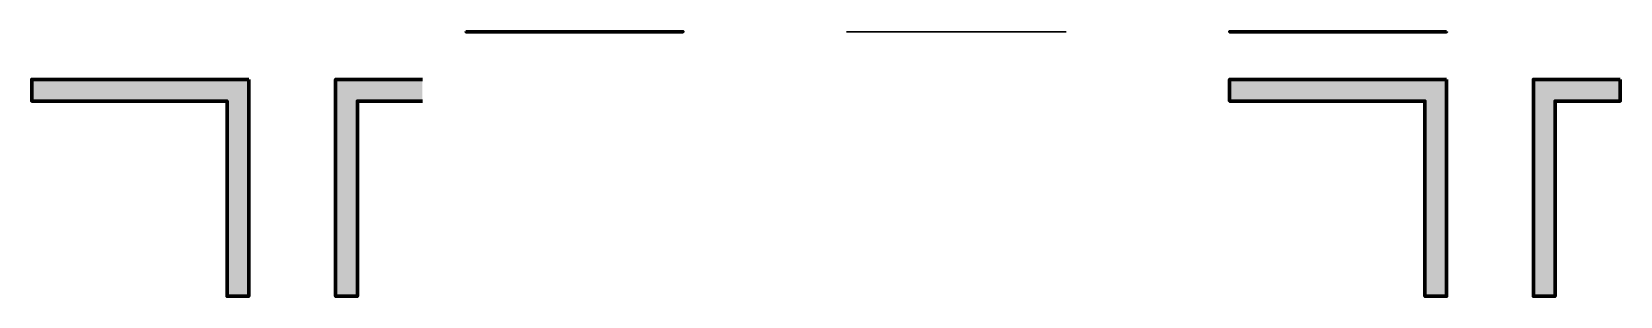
# Model space of a CAD drawing. Header units: metres. Extents: x -0.31 to 4.53, y -0.06 to 3.96.
# Drawn here: x 1.3276 to 1.6935, y 1.2614 to 1.3224 of the extents above; entities that cross this region are included whole.
import ezdxf
from ezdxf.enums import TextEntityAlignment as Align

# ---------------------------------------------------------------- set-up
doc = ezdxf.new("R2010")
doc.units = ezdxf.units.M
doc.layers.get('0').update_dxf_attribs({"color": 255, "plot": 0})
doc.layers.add('G-Title_layouts', color=7, linetype='Continuous', lineweight=50, true_color=0x323232)
doc.styles.add('CTDi Corporate', font='Skia.ttf')

msp = doc.modelspace()

# ---------------------------------------------------------------- hatches: boundary and pattern name
at = {"true_color": 0x000000, "extrusion": (2.24964e-32, 1, 1.83697e-16)}
h = msp.add_hatch(color=18, dxfattribs=at)
h.dxf.hatch_style = 1
h.paths.add_polyline_path([(-1.43257, -0.015), (-1.43257, -0.03), (-1.42757, -0.03), (-1.42757, -0.01), (-1.47757, -0.01), (-1.47757, -0.015)])
h = msp.add_hatch(color=18, dxfattribs=at)
h.dxf.hatch_style = 1
h.paths.add_polyline_path([(-1.64847, -0.015), (-1.64847, 0), (-1.65347, 0), (-1.65347, -0.02), (-1.60347, -0.02), (-1.60347, -0.015)])
at = {"true_color": 0x000000, "extrusion": (-1.22465e-16, 0, -1)}
h = msp.add_hatch(color=18, dxfattribs=at)
h.dxf.hatch_style = 1
h.paths.add_polyline_path([(-1.32757, 1.30644), (-1.32757, 1.31144), (-1.37757, 1.31144), (-1.37757, 1.26144), (-1.37257, 1.26144), (-1.37257, 1.30644)])
h = msp.add_hatch(color=18, dxfattribs=at)
h.dxf.hatch_style = 1
h.paths.add_polyline_path([(-1.40257, 1.30644), (-1.40257, 1.26144), (-1.39757, 1.26144), (-1.39757, 1.31144), (-1.41757, 1.31144), (-1.41757, 1.30644)])
h = msp.add_hatch(color=18, dxfattribs=at)
h.dxf.hatch_style = 1
h.paths.add_polyline_path([(-1.60347, 1.30644), (-1.60347, 1.31144), (-1.65347, 1.31144), (-1.65347, 1.26144), (-1.64847, 1.26144), (-1.64847, 1.30644)])
h = msp.add_hatch(color=18, dxfattribs=at)
h.dxf.hatch_style = 1
h.paths.add_polyline_path([(-1.67847, 1.30644), (-1.67847, 1.26144), (-1.67347, 1.26144), (-1.67347, 1.31144), (-1.69347, 1.31144), (-1.69347, 1.30644)])
at = {"layer": 'G-Title_layouts', "linetype": 'Continuous', "true_color": 0xfa7d00, "extrusion": (2.24964e-32, 1, 1.83697e-16)}
h = msp.add_hatch(color=30, dxfattribs=at)
h.dxf.hatch_style = 1
h.paths.add_polyline_path([(-1.51945, -0.01711), (-1.51945, -0.02343), (-1.51524, -0.02343), (-1.51524, -0.00657), (-1.51945, -0.00657), (-1.51945, -0.01289), (-1.52367, -0.01289), (-1.52367, -0.01711)])
at = {"layer": 'G-Title_layouts', "linetype": 'Continuous', "lineweight": 15, "true_color": 0x000000, "extrusion": (2.24964e-32, 1, 1.83697e-16)}
h = msp.add_hatch(color=18, dxfattribs=at)
h.dxf.hatch_style = 1
h.paths.add_polyline_path([(-1.56581, -0.01711), (-1.52367, -0.01711), (-1.52367, -0.01289), (-1.56581, -0.01289)])

# ---------------------------------------------------------------- linework, layer by layer
at = {"layer": 'G-Title_layouts', "color": 18, "true_color": 0x000000, "extrusion": (2.24964e-32, 1, 1.83697e-16), "elevation": 1.32244}
for points in [[(-1.43257, -0.03), (-1.43257, -0.015), (-1.47757, -0.015), (-1.47757, -0.01), (-1.42757, -0.01), (-1.42757, -0.03)], [(-1.64847, 0), (-1.64847, -0.015), (-1.60347, -0.015), (-1.60347, -0.02), (-1.65347, -0.02), (-1.65347, 0)]]:
    msp.add_lwpolyline(points, dxfattribs=at)
at = {"layer": 'G-Title_layouts', "linetype": 'Continuous', "lineweight": 15, "extrusion": (2.24964e-32, 1, 1.83697e-16), "elevation": 1.32244}
for points in [[(-1.52367, -0.01711), (-1.51945, -0.01711), (-1.51945, -0.02343), (-1.51524, -0.02343), (-1.51524, -0.00657), (-1.51945, -0.00657), (-1.51945, -0.01289), (-1.52367, -0.01289)], [(-1.56581, -0.01711), (-1.52367, -0.01711), (-1.52367, -0.01289), (-1.56581, -0.01289)]]:
    msp.add_lwpolyline(points, close=True, dxfattribs=at)
at = {"layer": 'G-Title_layouts', "color": 18, "true_color": 0x000000, "extrusion": (-1.22465e-16, 0, -1), "elevation": 0.031}
for points in [[(-1.37757, 1.31144), (-1.32757, 1.31144), (-1.32757, 1.30644), (-1.37257, 1.30644), (-1.37257, 1.26144), (-1.37757, 1.26144)], [(-1.65347, 1.31144), (-1.60347, 1.31144), (-1.60347, 1.30644), (-1.64847, 1.30644), (-1.64847, 1.26144), (-1.65347, 1.26144)], [(-1.69347, 1.31144), (-1.67347, 1.31144), (-1.67347, 1.26144), (-1.67847, 1.26144), (-1.67847, 1.30644), (-1.69347, 1.30644)]]:
    msp.add_lwpolyline(points, close=True, dxfattribs=at)
msp.add_lwpolyline([(-1.41757, 1.31144), (-1.39757, 1.31144), (-1.39757, 1.26144), (-1.40257, 1.26144), (-1.40257, 1.30644), (-1.41757, 1.30644)], dxfattribs=at)

# ---------------------------------------------------------------- texts
at = {"layer": 'G-Title_layouts', "color": 30, "linetype": 'Continuous', "true_color": 0xfa7d00, "extrusion": (2.24964e-32, 1, 1.83697e-16), "style": 'CTDi Corporate', "width": 0.8375}
msp.add_text('P R O Y E C T O S', height=0.0040638, rotation=180, dxfattribs=at).set_placement((-1.54348, -0.00532, 1.32244), align=Align.BOTTOM_CENTER)
at = {"layer": 'G-Title_layouts', "color": 18, "linetype": 'Continuous', "true_color": 0x000000, "extrusion": (2.24964e-32, 1, 1.83697e-16), "style": 'CTDi Corporate', "width": 0.975}
msp.add_text('ESTUDIO', height=0.00628, rotation=180, dxfattribs=at).set_placement((-1.54327, -0.01493, 1.32244), align=Align.BOTTOM_CENTER)
at = {"layer": 'G-Title_layouts', "color": 7, "linetype": 'Continuous', "lineweight": 100, "true_color": 0xfefefe, "transparency": 33554687, "extrusion": (2.24964e-32, 1, 1.83697e-16), "style": 'CTDi Corporate', "width": 0.975}
msp.add_text('de', height=0.003002, rotation=270, dxfattribs=at).set_placement((-1.56682, -0.015, 1.32244), align=Align.BOTTOM_CENTER)

doc.saveas('drawing.dxf')
